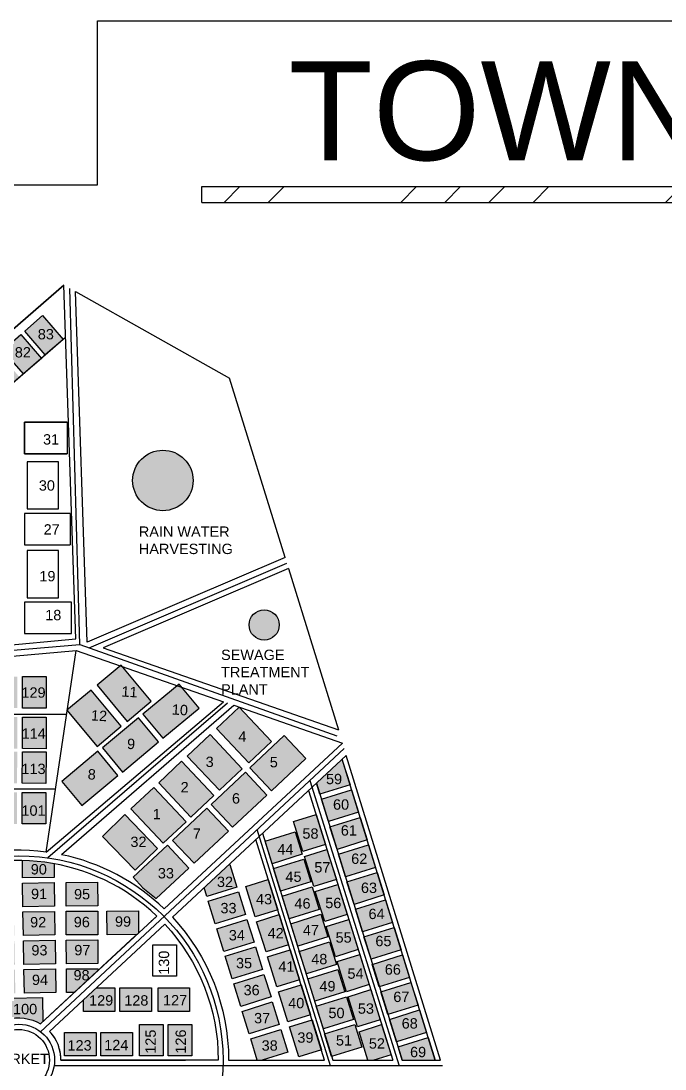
# Model space of a CAD drawing. Header units: metres. Extents: x 368 to 3789, y -155 to 1148.
# Drawn here: x 1341 to 1590, y 743.3 to 1148.4 of the extents above; entities that cross this region are included whole.
import ezdxf

# ---------------------------------------------------------------- set-up
doc = ezdxf.new("R2010")
doc.units = ezdxf.units.M
doc.styles.get("Standard").update_dxf_attribs({"font": 'arial.ttf'})

msp = doc.modelspace()

# ---------------------------------------------------------------- hatches: boundary and pattern name
h = msp.add_hatch()
h.set_pattern_fill('ANSI34', color=5, scale=3.8)
h.paths.add_polyline_path([(2193.69, 1084.43), (1410.91, 1084.43), (1410.91, 1078.32), (2193.69, 1078.32)])
h = msp.add_hatch(color=105)
h.dxf.hatch_style = 1
h.paths.add_polyline_path([(1332.08, 1003.48), (1324.13, 1012.65), (1317.23, 1006.66), (1325.17, 997.5)])
h.paths.add_polyline_path([(1340.51, 1010.76), (1332.55, 1019.95), (1325.64, 1013.96), (1333.6, 1004.79)])
h.paths.add_polyline_path([(1348.94, 1018.05), (1340.96, 1027.25), (1334.06, 1021.26), (1342.02, 1012.07)])
h.paths.add_polyline_path([(1350.45, 1019.36), (1357.37, 1025.33), (1349.38, 1034.54), (1342.48, 1028.56)])
h.paths.add_polyline_path([(1323.66, 996.19), (1315.71, 1005.35), (1308.81, 999.36), (1316.74, 990.21)])
h.paths.add_polyline_path([(1315.23, 988.91), (1307.3, 998.05), (1300.39, 992.07), (1308.32, 982.93)])
h.paths.add_polyline_path([(1299.31, 975.3), (1306.22, 981.28), (1298.23, 990.49), (1291.33, 984.51)])
h.paths.add_polyline_path([(1290.89, 968), (1297.8, 973.99), (1289.81, 983.2), (1282.91, 977.21)])
h.paths.add_polyline_path([(1289.38, 966.69), (1281.4, 975.9), (1274.49, 969.91), (1282.48, 960.7)])
h.paths.add_polyline_path([(1274.06, 953.4), (1280.97, 959.39), (1272.98, 968.6), (1266.08, 962.61)])
h.paths.add_polyline_path([(1320.73, 1002.09), (1328.98, 1002.09), (1328.98, 1008.22), (1320.73, 1008.22)], flags=25)
h.paths.add_polyline_path([(1329.42, 1009.19), (1337.68, 1009.19), (1337.68, 1015.32), (1329.42, 1015.32)], flags=25)
h.paths.add_polyline_path([(1337.65, 1017.28), (1345.9, 1017.28), (1345.9, 1023.4), (1337.65, 1023.4)], flags=24)
h.paths.add_polyline_path([(1346.53, 1024.28), (1354.79, 1024.28), (1354.79, 1030.41), (1346.53, 1030.41)], flags=24)
h.paths.add_polyline_path([(1312.83, 994.63), (1321.09, 994.63), (1321.09, 1000.75), (1312.83, 1000.75)], flags=25)
h.paths.add_polyline_path([(1303.4, 987.78), (1311.66, 987.78), (1311.66, 993.91), (1303.4, 993.91)], flags=25)
h.paths.add_polyline_path([(1294.98, 980.16), (1303.17, 980.16), (1303.17, 986.08), (1294.98, 986.08)], flags=25)
h.paths.add_polyline_path([(1286.26, 972.57), (1294.52, 972.57), (1294.52, 978.7), (1286.26, 978.7)], flags=25)
h.paths.add_polyline_path([(1278.39, 965.03), (1286.61, 965.03), (1286.61, 971.05), (1278.39, 971.05)], flags=25)
h.paths.add_polyline_path([(1269.07, 957.07), (1277.28, 957.07), (1277.28, 963.07), (1269.07, 963.07)], flags=25)
h = msp.add_hatch(color=140)
h.dxf.hatch_style = 1
h.paths.add_polyline_path([(1384.22, 970.85, 1), (1407.6, 970.85, 1)])
h = msp.add_hatch(color=153)
h.dxf.hatch_style = 1
h.paths.add_polyline_path([(1259.04, 923.77), (1243.79, 923.77), (1240.86, 921.24), (1240.86, 914.93), (1242.91, 911.65), (1259.04, 911.65)])
h.paths.add_polyline_path([(1247.99, 914.41), (1256.24, 914.41), (1256.24, 920.54), (1247.99, 920.54)], flags=24)
h.paths.add_polyline_path([(1366.96, 877.16), (1375.17, 876.67), (1375.52, 882.69), (1367.31, 883.17)], flags=9)
h.paths.add_polyline_path([(1378.72, 886.39), (1386.93, 885.91), (1387.29, 891.92), (1379.08, 892.41)], flags=9)
h.paths.add_polyline_path([(1398.18, 879.35), (1406.43, 878.86), (1406.79, 884.98), (1398.55, 885.47)], flags=9)
h.paths.add_polyline_path([(1365.67, 854.31), (1370.81, 854), (1371.17, 860.12), (1366.03, 860.42)], flags=9)
h.paths.add_polyline_path([(1380.85, 866.07), (1385.99, 865.77), (1386.35, 871.88), (1381.21, 872.19)], flags=9)
h = msp.add_hatch(color=3)
h.dxf.hatch_style = 1
h.paths.add_polyline_path([(1440.88, 914.99, 1), (1429.22, 914.99, 1)])
h = msp.add_hatch(color=153)
h.dxf.hatch_style = 1
h.paths.add_polyline_path([(1403.14, 862.28), (1394.3, 853.99), (1406.75, 840.73), (1415.58, 849.03)])
h.paths.add_polyline_path([(1392.39, 852.19), (1383.56, 843.9), (1396, 830.64), (1404.84, 838.94)])
h.paths.add_polyline_path([(1412.93, 844.13), (1399.68, 831.68), (1407.98, 822.85), (1421.23, 835.29)])
h.paths.add_polyline_path([(1436.1, 849.26), (1427.81, 858.1), (1414.55, 845.65), (1422.85, 836.82)])
h.paths.add_polyline_path([(1451.12, 863.36), (1442.82, 872.2), (1429.57, 859.75), (1437.87, 850.92)])
h.paths.add_polyline_path([(1437.9, 869.98), (1425.45, 883.24), (1416.62, 874.94), (1429.06, 861.69)])
h.paths.add_polyline_path([(1414.16, 872.63), (1405.32, 864.33), (1417.77, 851.08), (1426.6, 859.38)])
h.paths.add_polyline_path([(1409.9, 882.84), (1402.14, 892.15), (1388.18, 880.51), (1395.94, 871.2)])
h.paths.add_polyline_path([(1386.47, 879.09), (1372.51, 867.45), (1380.27, 858.14), (1394.23, 869.78)])
h.paths.add_polyline_path([(1370.74, 866.14), (1356.78, 854.5), (1364.54, 845.19), (1378.5, 856.83)])
h.paths.add_polyline_path([(1379.79, 875.81), (1368.15, 889.77), (1358.84, 882.01), (1370.48, 868.05)])
h.paths.add_polyline_path([(1391.4, 885.49), (1379.76, 899.45), (1370.45, 891.69), (1382.09, 877.73)])
h.paths.add_polyline_path([(1390.98, 838.87), (1396.09, 838.87), (1396.09, 844.9), (1390.98, 844.9)], flags=24)
h.paths.add_polyline_path([(1401.76, 849.28), (1406.88, 849.28), (1406.88, 855.31), (1401.76, 855.31)], flags=24)
h.paths.add_polyline_path([(1411.41, 858.99), (1416.57, 858.99), (1416.57, 865.12), (1411.41, 865.12)], flags=24)
h.paths.add_polyline_path([(1424.08, 868.87), (1429.19, 868.87), (1429.19, 874.87), (1424.08, 874.87)], flags=24)
h.paths.add_polyline_path([(1436.22, 858.88), (1441.34, 858.88), (1441.34, 864.9), (1436.22, 864.9)], flags=24)
h.paths.add_polyline_path([(1421.58, 844.86), (1426.73, 844.86), (1426.73, 850.99), (1421.58, 850.99)], flags=24)
h.paths.add_polyline_path([(1406.48, 831.33), (1411.57, 831.33), (1411.57, 837.26), (1406.48, 837.26)], flags=24)
h.paths.add_polyline_path([(1398.18, 879.35), (1406.43, 878.86), (1406.79, 884.98), (1398.55, 885.47)], flags=24)
h.paths.add_polyline_path([(1380.85, 866.07), (1385.99, 865.77), (1386.35, 871.88), (1381.21, 872.19)], flags=24)
h.paths.add_polyline_path([(1365.67, 854.31), (1370.81, 854), (1371.17, 860.12), (1366.03, 860.42)], flags=24)
h.paths.add_polyline_path([(1366.96, 877.16), (1375.17, 876.67), (1375.52, 882.69), (1367.31, 883.17)], flags=24)
h.paths.add_polyline_path([(1378.72, 886.39), (1386.93, 885.91), (1387.29, 891.92), (1379.08, 892.41)], flags=24)
h = msp.add_hatch(color=105)
h.dxf.hatch_style = 1
h.paths.add_polyline_path([(1272.77, 895.1), (1263.63, 895.1), (1263.62, 882.91), (1272.76, 882.91)])
h.paths.add_polyline_path([(1283.91, 895.09), (1274.77, 895.1), (1274.76, 882.91), (1283.9, 882.9)])
h.paths.add_polyline_path([(1295.05, 895.08), (1285.91, 895.09), (1285.9, 882.9), (1295.04, 882.89)])
h.paths.add_polyline_path([(1306.19, 895.07), (1297.05, 895.08), (1297.04, 882.89), (1306.18, 882.88)])
h.paths.add_polyline_path([(1317.33, 895.06), (1308.19, 895.07), (1308.18, 882.88), (1317.32, 882.87)])
h.paths.add_polyline_path([(1328.47, 895.05), (1319.33, 895.06), (1319.32, 882.87), (1328.46, 882.86)])
h.paths.add_polyline_path([(1339.61, 895.04), (1330.47, 895.05), (1330.46, 882.86), (1339.6, 882.85)])
h.paths.add_polyline_path([(1350.75, 895.03), (1341.61, 895.04), (1341.6, 882.85), (1350.74, 882.84)])
h.paths.add_polyline_path([(1350.74, 879.35), (1341.6, 879.36), (1341.59, 867.17), (1350.73, 867.16)])
h.paths.add_polyline_path([(1350.73, 865.96), (1341.59, 865.97), (1341.57, 853.78), (1350.71, 853.77)])
h.paths.add_polyline_path([(1350.71, 850.28), (1341.57, 850.29), (1341.56, 838.1), (1350.7, 838.09)])
h.paths.add_polyline_path([(1339.57, 850.29), (1330.43, 850.3), (1330.42, 838.11), (1339.56, 838.1)])
h.paths.add_polyline_path([(1327.89, 850.28), (1318.75, 850.29), (1318.74, 838.1), (1327.88, 838.09)])
h.paths.add_polyline_path([(1305.61, 850.3), (1296.47, 850.31), (1296.46, 838.12), (1305.6, 838.11)])
h.paths.add_polyline_path([(1316.75, 850.29), (1307.61, 850.3), (1307.6, 838.11), (1316.74, 838.1)])
h.paths.add_polyline_path([(1294.47, 850.31), (1285.33, 850.32), (1285.33, 843.01), (1288.38, 838.12), (1294.46, 838.12)])
h.paths.add_polyline_path([(1295.03, 866.01), (1285.89, 866.02), (1285.87, 853.83), (1295.01, 853.82)])
h.paths.add_polyline_path([(1306.17, 866), (1297.03, 866.01), (1297.01, 853.82), (1306.15, 853.81)])
h.paths.add_polyline_path([(1317.31, 865.99), (1308.17, 866), (1308.15, 853.81), (1317.29, 853.8)])
h.paths.add_polyline_path([(1328.45, 865.98), (1319.31, 865.99), (1319.29, 853.8), (1328.43, 853.79)])
h.paths.add_polyline_path([(1339.59, 865.97), (1330.45, 865.98), (1330.43, 853.79), (1339.57, 853.78)])
h.paths.add_polyline_path([(1339.6, 879.36), (1330.46, 879.37), (1330.45, 867.18), (1339.59, 867.17)])
h.paths.add_polyline_path([(1328.46, 879.35), (1319.32, 879.36), (1319.31, 867.17), (1328.45, 867.16)])
h.paths.add_polyline_path([(1317.32, 879.36), (1308.18, 879.37), (1308.17, 867.18), (1317.31, 867.17)])
h.paths.add_polyline_path([(1306.18, 879.37), (1297.04, 879.38), (1297.03, 867.19), (1306.17, 867.18)])
h.paths.add_polyline_path([(1295.04, 879.38), (1285.9, 879.39), (1285.89, 867.2), (1295.03, 867.19)])
h.paths.add_polyline_path([(1283.9, 879.39), (1274.76, 879.4), (1274.75, 867.21), (1283.89, 867.2)])
h.paths.add_polyline_path([(1283.89, 866.02), (1274.75, 866.03), (1274.74, 859.95), (1278.56, 853.83), (1283.87, 853.83)])
h.paths.add_polyline_path([(1262.19, 886.19), (1273.53, 886.19), (1273.53, 892.21), (1262.19, 892.21)], flags=9)
h.paths.add_polyline_path([(1273.32, 886.13), (1284.69, 886.13), (1284.69, 892.26), (1273.32, 892.26)], flags=9)
h.paths.add_polyline_path([(1284.52, 886.06), (1295.85, 886.06), (1295.85, 892.08), (1284.52, 892.08)], flags=9)
h.paths.add_polyline_path([(1295.73, 885.97), (1307.1, 885.97), (1307.1, 892.1), (1295.73, 892.1)], flags=9)
h.paths.add_polyline_path([(1306.81, 886.09), (1318.18, 886.09), (1318.18, 892.22), (1306.81, 892.22)], flags=9)
h.paths.add_polyline_path([(1317.96, 886.14), (1329.29, 886.14), (1329.29, 892.16), (1317.96, 892.16)], flags=9)
h.paths.add_polyline_path([(1329.05, 885.84), (1340.41, 885.84), (1340.41, 891.96), (1329.05, 891.96)], flags=9)
h.paths.add_polyline_path([(1340.22, 885.78), (1351.58, 885.78), (1351.58, 891.91), (1340.22, 891.91)], flags=9)
h.paths.add_polyline_path([(1340.29, 870), (1351.63, 870), (1351.63, 876.02), (1340.29, 876.02)], flags=9)
h.paths.add_polyline_path([(1340.22, 856.27), (1351.59, 856.27), (1351.59, 862.4), (1340.22, 862.4)], flags=9)
h.paths.add_polyline_path([(1340.22, 840.15), (1351.58, 840.15), (1351.58, 846.28), (1340.22, 846.28)], flags=9)
h.paths.add_polyline_path([(1329.21, 840.06), (1340.57, 840.06), (1340.57, 846.19), (1329.21, 846.19)], flags=9)
h.paths.add_polyline_path([(1317.4, 839.89), (1328.77, 839.89), (1328.77, 846.02), (1317.4, 846.02)], flags=9)
h.paths.add_polyline_path([(1273.32, 870.48), (1284.65, 870.48), (1284.65, 876.51), (1273.32, 876.51)], flags=9)
h.paths.add_polyline_path([(1329.2, 869.77), (1340.56, 869.77), (1340.56, 875.9), (1329.2, 875.9)], flags=9)
h.paths.add_polyline_path([(1318.01, 869.89), (1329.34, 869.89), (1329.34, 875.91), (1318.01, 875.91)], flags=9)
h.paths.add_polyline_path([(1306.83, 869.68), (1318.19, 869.68), (1318.19, 875.81), (1306.83, 875.81)], flags=9)
h.paths.add_polyline_path([(1295.68, 869.65), (1307.05, 869.65), (1307.05, 875.78), (1295.68, 875.78)], flags=9)
h.paths.add_polyline_path([(1284.52, 869.6), (1295.88, 869.6), (1295.88, 875.73), (1284.52, 875.73)], flags=9)
h.paths.add_polyline_path([(1329.11, 856.64), (1340.44, 856.64), (1340.44, 862.66), (1329.11, 862.66)], flags=9)
h.paths.add_polyline_path([(1317.94, 856.62), (1329.27, 856.62), (1329.27, 862.64), (1317.94, 862.64)], flags=9)
h.paths.add_polyline_path([(1306.82, 856.99), (1318.18, 856.99), (1318.18, 863.12), (1306.82, 863.12)], flags=9)
h.paths.add_polyline_path([(1295.71, 856.8), (1307.08, 856.8), (1307.08, 862.92), (1295.71, 862.92)], flags=9)
h.paths.add_polyline_path([(1284.64, 856.72), (1296.01, 856.72), (1296.01, 862.85), (1284.64, 862.85)], flags=9)
h.paths.add_polyline_path([(1295.12, 840.04), (1306.49, 840.04), (1306.49, 846.17), (1295.12, 846.17)], flags=9)
h.paths.add_polyline_path([(1306.32, 839.65), (1317.69, 839.65), (1317.69, 845.78), (1306.32, 845.78)], flags=9)
h.paths.add_polyline_path([(1284.16, 840.1), (1295.53, 840.1), (1295.53, 846.22), (1284.16, 846.22)], flags=9)
h.paths.add_polyline_path([(1273.54, 856.72), (1284.91, 856.72), (1284.91, 862.84), (1273.54, 862.84)], flags=9)
h = msp.add_hatch(color=105)
h.dxf.hatch_style = 1
h.paths.add_polyline_path([(1470.04, 760.56), (1458.43, 756.93), (1461.13, 748.2), (1472.77, 751.83)])
h.paths.add_polyline_path([(1480.45, 760.49), (1471.72, 757.77), (1475.14, 746.8), (1477.5, 746.8), (1484.08, 748.85)])
h.paths.add_polyline_path([(1466.84, 771.23), (1455.21, 767.6), (1457.93, 758.87), (1469.56, 762.5)])
h.paths.add_polyline_path([(1498.42, 755.53), (1486.8, 751.9), (1488.37, 746.8), (1501.14, 746.8)])
h.paths.add_polyline_path([(1495.11, 766.16), (1483.51, 762.54), (1486.21, 753.81), (1497.83, 757.44)])
h.paths.add_polyline_path([(1491.79, 776.8), (1480.22, 773.19), (1482.92, 764.45), (1494.51, 768.07)])
h.paths.add_polyline_path([(1488.47, 787.43), (1476.92, 783.83), (1479.62, 775.1), (1491.19, 778.7)])
h.paths.add_polyline_path([(1485.27, 798.1), (1473.63, 794.47), (1476.35, 785.75), (1487.97, 789.37)])
h.paths.add_polyline_path([(1481.96, 808.74), (1470.34, 805.11), (1473.04, 796.38), (1484.68, 800.01)])
h.paths.add_polyline_path([(1478.7, 819.33), (1467.07, 815.71), (1467.52, 814.23), (1469.78, 806.98), (1481.4, 810.6)])
h.paths.add_polyline_path([(1475.39, 830.03), (1463.76, 826.4), (1464.45, 824.17), (1466.48, 817.67), (1478.09, 821.3)])
h.paths.add_polyline_path([(1472.12, 840.6), (1460.49, 836.98), (1461.41, 834), (1463.2, 828.25), (1474.82, 831.87)])
h.paths.add_polyline_path([(1465.17, 863.06), (1455.27, 853.85), (1456.6, 849.6), (1468.21, 853.22)])
h.paths.add_polyline_path([(1461.76, 751.34), (1470.02, 751.34), (1470.02, 757.47), (1461.76, 757.47)], flags=24)
h.paths.add_polyline_path([(1474.5, 750.14), (1482.76, 750.14), (1482.76, 756.26), (1474.5, 756.26)], flags=24)
h.paths.add_polyline_path([(1458.87, 761.92), (1467.13, 761.92), (1467.13, 768.04), (1458.87, 768.04)], flags=24)
h.paths.add_polyline_path([(1490.42, 746.83), (1498.68, 746.83), (1498.68, 752.96), (1490.42, 752.96)], flags=24)
h.paths.add_polyline_path([(1487.18, 757.91), (1495.44, 757.91), (1495.44, 764.03), (1487.18, 764.03)], flags=24)
h.paths.add_polyline_path([(1483.95, 768.15), (1492.21, 768.15), (1492.21, 774.27), (1483.95, 774.27)], flags=24)
h.paths.add_polyline_path([(1480.65, 778.74), (1488.91, 778.74), (1488.91, 784.87), (1480.65, 784.87)], flags=24)
h.paths.add_polyline_path([(1477.02, 789.73), (1485.28, 789.73), (1485.28, 795.86), (1477.02, 795.86)], flags=24)
h.paths.add_polyline_path([(1474.36, 800.22), (1482.62, 800.22), (1482.62, 806.35), (1474.36, 806.35)], flags=24)
h.paths.add_polyline_path([(1471.43, 810.31), (1479.68, 810.31), (1479.68, 816.44), (1471.43, 816.44)], flags=24)
h.paths.add_polyline_path([(1467.66, 821.55), (1475.91, 821.55), (1475.91, 827.67), (1467.66, 827.67)], flags=24)
h.paths.add_polyline_path([(1463.65, 832.48), (1471.91, 832.48), (1471.91, 838.6), (1463.65, 838.6)], flags=24)
h.paths.add_polyline_path([(1457.93, 852.35), (1466.19, 852.35), (1466.19, 858.48), (1457.93, 858.48)], flags=24)
h = msp.add_hatch(color=105)
h.dxf.hatch_style = 1
h.paths.add_polyline_path([(1471.51, 842.58), (1468.8, 851.31), (1457.18, 847.69), (1458.33, 843.96), (1459.89, 838.96)])
h.paths.add_polyline_path([(1460.64, 842.49), (1468.9, 842.49), (1468.9, 848.62), (1460.64, 848.62)], flags=24)
h = msp.add_hatch(color=153)
h.dxf.hatch_style = 1
h.paths.add_polyline_path([(1381.22, 841.7), (1372.5, 833.28), (1385.13, 820.2), (1393.85, 828.62)])
h.paths.add_polyline_path([(1405.96, 820.96), (1397.75, 829.87), (1384.38, 817.56), (1388.17, 813.44, -0.020312), (1393.28, 809.28)])
h.paths.add_polyline_path([(1382.34, 828.07), (1390.6, 828.07), (1390.6, 834.2), (1382.34, 834.2)], flags=24)
h.paths.add_polyline_path([(1392.93, 815.93), (1401.19, 815.93), (1401.19, 822.06), (1392.93, 822.06)], flags=24)
h = msp.add_hatch(color=105)
h.dxf.hatch_style = 1
h.paths.add_polyline_path([(1476.22, 774.04), (1467.5, 771.31), (1471.13, 759.68), (1479.85, 762.4)])
h.paths.add_polyline_path([(1475.63, 775.95), (1472, 787.58), (1463.27, 784.86), (1466.9, 773.22)])
h.paths.add_polyline_path([(1463.53, 781.86), (1451.89, 778.23), (1454.61, 769.51), (1466.25, 773.14)])
h.paths.add_polyline_path([(1460.27, 792.46), (1448.64, 788.83), (1451.36, 780.11), (1462.99, 783.74)])
h.paths.add_polyline_path([(1467.77, 801.13), (1459.05, 798.41), (1462.68, 786.77), (1471.4, 789.49)])
h.paths.add_polyline_path([(1456.96, 803.15), (1445.33, 799.52), (1448.05, 790.8), (1459.69, 794.43)])
h.paths.add_polyline_path([(1463.55, 814.68), (1454.82, 811.95), (1458.45, 800.32), (1467.18, 803.04)])
h.paths.add_polyline_path([(1453.65, 813.79), (1442.01, 810.16), (1444.73, 801.43), (1456.37, 805.06)])
h.paths.add_polyline_path([(1450.33, 824.42), (1438.69, 820.79), (1441.41, 812.07), (1453.05, 815.7)])
h.paths.add_polyline_path([(1459.32, 828.22), (1450.6, 825.5), (1454.23, 813.86), (1462.95, 816.58)])
h.paths.add_polyline_path([(1447.01, 835.06), (1435.38, 831.43), (1438.1, 822.7), (1449.73, 826.33)])
h.paths.add_polyline_path([(1455.1, 841.77), (1446.37, 839.05), (1450, 827.41), (1458.73, 830.13)])
h.paths.add_polyline_path([(1424.53, 813.7), (1421.81, 822.43), (1421.33, 822.28), (1411.84, 813.46), (1412.9, 810.07)])
h.paths.add_polyline_path([(1427.81, 803.13), (1425.08, 811.85), (1413.45, 808.22), (1416.17, 799.5)])
h.paths.add_polyline_path([(1428.39, 801.16), (1416.76, 797.53), (1419.48, 788.8), (1431.12, 792.43)])
h.paths.add_polyline_path([(1440.27, 804.93), (1436.64, 816.57), (1427.91, 813.85), (1431.54, 802.21)])
h.paths.add_polyline_path([(1440.86, 803.02), (1432.14, 800.3), (1435.77, 788.66), (1444.49, 791.38)])
h.paths.add_polyline_path([(1431.65, 790.56), (1420.01, 786.93), (1422.74, 778.21), (1434.37, 781.84)])
h.paths.add_polyline_path([(1445.09, 789.47), (1436.36, 786.75), (1439.99, 775.12), (1448.72, 777.84)])
h.paths.add_polyline_path([(1453.54, 762.38), (1444.81, 759.66), (1448.44, 748.02), (1457.17, 750.74)])
h.paths.add_polyline_path([(1441.48, 758.62), (1429.84, 754.99), (1432.4, 746.8), (1434.28, 746.8), (1444.2, 749.9)])
h.paths.add_polyline_path([(1438.17, 769.26), (1426.53, 765.63), (1429.25, 756.9), (1440.89, 760.53)])
h.paths.add_polyline_path([(1452.94, 764.29), (1449.31, 775.93), (1440.59, 773.21), (1444.22, 761.57)])
h.paths.add_polyline_path([(1437.69, 771.2), (1434.96, 779.93), (1423.33, 776.3), (1426.05, 767.57)])
h.paths.add_polyline_path([(1470.24, 763.61), (1478.5, 763.61), (1478.5, 769.74), (1470.24, 769.74)], flags=24)
h.paths.add_polyline_path([(1466.23, 777.14), (1474.48, 777.14), (1474.48, 783.25), (1466.23, 783.25)], flags=24)
h.paths.add_polyline_path([(1455.39, 772.25), (1463.65, 772.25), (1463.65, 778.38), (1455.39, 778.38)], flags=24)
h.paths.add_polyline_path([(1452.23, 782.75), (1460.49, 782.75), (1460.49, 788.88), (1452.23, 788.88)], flags=24)
h.paths.add_polyline_path([(1461.64, 791.12), (1469.87, 791.12), (1469.87, 797.14), (1461.64, 797.14)], flags=24)
h.paths.add_polyline_path([(1449.01, 794.02), (1457.22, 794.02), (1457.22, 800.02), (1449.01, 800.02)], flags=24)
h.paths.add_polyline_path([(1457.63, 804.43), (1465.89, 804.43), (1465.89, 810.56), (1457.63, 810.56)], flags=24)
h.paths.add_polyline_path([(1445.74, 804.26), (1454, 804.26), (1454, 810.39), (1445.74, 810.39)], flags=24)
h.paths.add_polyline_path([(1442.26, 814.6), (1450.51, 814.6), (1450.51, 820.71), (1442.26, 820.71)], flags=24)
h.paths.add_polyline_path([(1453.43, 818.22), (1461.66, 818.22), (1461.66, 824.25), (1453.43, 824.25)], flags=24)
h.paths.add_polyline_path([(1439.15, 825.26), (1447.37, 825.26), (1447.37, 831.26), (1439.15, 831.26)], flags=24)
h.paths.add_polyline_path([(1448.82, 831.27), (1457.08, 831.27), (1457.08, 837.4), (1448.82, 837.4)], flags=24)
h.paths.add_polyline_path([(1415.78, 812.59), (1424.04, 812.59), (1424.04, 818.73), (1415.78, 818.73)], flags=24)
h.paths.add_polyline_path([(1417.13, 802.46), (1425.39, 802.46), (1425.39, 808.59), (1417.13, 808.59)], flags=24)
h.paths.add_polyline_path([(1420.36, 791.95), (1428.62, 791.95), (1428.62, 798.09), (1420.36, 798.09)], flags=24)
h.paths.add_polyline_path([(1430.87, 805.91), (1439.13, 805.91), (1439.13, 812.04), (1430.87, 812.04)], flags=24)
h.paths.add_polyline_path([(1435.4, 792.86), (1443.62, 792.86), (1443.62, 798.88), (1435.4, 798.88)], flags=24)
h.paths.add_polyline_path([(1423.14, 781.2), (1431.4, 781.2), (1431.4, 787.33), (1423.14, 787.33)], flags=24)
h.paths.add_polyline_path([(1439.53, 779.93), (1447.76, 779.93), (1447.76, 785.95), (1439.53, 785.95)], flags=24)
h.paths.add_polyline_path([(1446.87, 752.42), (1455.13, 752.42), (1455.13, 758.55), (1446.87, 758.55)], flags=25)
h.paths.add_polyline_path([(1433.06, 749.34), (1441.32, 749.34), (1441.32, 755.47), (1433.06, 755.47)], flags=24)
h.paths.add_polyline_path([(1430.13, 759.93), (1438.39, 759.93), (1438.39, 766.06), (1430.13, 766.06)], flags=24)
h.paths.add_polyline_path([(1443.32, 765.74), (1451.58, 765.74), (1451.58, 771.86), (1443.32, 771.86)], flags=24)
h.paths.add_polyline_path([(1426.07, 770.76), (1434.33, 770.76), (1434.33, 776.9), (1426.07, 776.9)], flags=24)
h = msp.add_hatch(color=105)
h.dxf.hatch_style = 1
h.paths.add_polyline_path([(1349.32, 770.93), (1337.13, 770.72), (1337.27, 762.85, -0.183279), (1348.64, 760.75), (1349.48, 761.53)])
h.paths.add_polyline_path([(1354.4, 782.01), (1342.21, 781.8), (1342.37, 772.66), (1354.56, 772.88)])
h.paths.add_polyline_path([(1370.83, 781.38), (1370.82, 782.11), (1358.63, 782.05), (1358.68, 772.91), (1361.74, 772.93)])
h.paths.add_polyline_path([(1338.72, 781.74), (1326.53, 781.53), (1326.61, 776.92), (1329.41, 772.44), (1338.88, 772.6)])
h.paths.add_polyline_path([(1338.53, 792.88), (1326.34, 792.67), (1326.5, 783.53), (1338.69, 783.74)])
h.paths.add_polyline_path([(1354.21, 793.15), (1342.02, 792.94), (1342.18, 783.8), (1354.36, 784.01)])
h.paths.add_polyline_path([(1370.77, 793.25), (1358.58, 793.19), (1358.63, 784.05), (1370.82, 784.11)])
h.paths.add_polyline_path([(1370.73, 804.39), (1358.54, 804.33), (1358.58, 795.19), (1370.77, 795.25)])
h.paths.add_polyline_path([(1386.45, 804.46), (1374.26, 804.39), (1374.31, 795.25), (1385.8, 795.31), (1386.5, 795.96)])
h.paths.add_polyline_path([(1354.01, 804.29), (1341.82, 804.08), (1341.98, 794.94), (1354.17, 795.15)])
h.paths.add_polyline_path([(1338.33, 804.02), (1326.15, 803.81), (1326.31, 794.67), (1338.49, 794.88)])
h.paths.add_polyline_path([(1323.19, 804.14), (1311.01, 803.93), (1311.04, 801.84), (1315.32, 795), (1323.35, 795)])
h.paths.add_polyline_path([(1323.04, 814.91), (1310.85, 814.69), (1311.01, 805.56), (1323.19, 805.77)])
h.paths.add_polyline_path([(1338.18, 815.16), (1325.99, 814.94), (1326.15, 805.81), (1338.33, 806.02)])
h.paths.add_polyline_path([(1353.85, 815.43), (1341.66, 815.22), (1341.82, 806.08), (1354.01, 806.29)])
h.paths.add_polyline_path([(1370.68, 815.53), (1358.49, 815.47), (1358.54, 806.33), (1370.73, 806.39)])
h.paths.add_polyline_path([(1353.82, 822.7, 0.03977), (1341.63, 823.9), (1341.63, 817.22), (1353.82, 817.43)])
h.paths.add_polyline_path([(1343.57, 797.01), (1351.82, 797.01), (1351.82, 803.13), (1343.57, 803.13)], flags=24)
h.paths.add_polyline_path([(1344.07, 786.15), (1352.32, 786.15), (1352.32, 792.29), (1344.07, 792.29)], flags=24)
h.paths.add_polyline_path([(1344.27, 774.73), (1352.52, 774.73), (1352.52, 780.85), (1344.27, 780.85)], flags=24)
h.paths.add_polyline_path([(1360.34, 776.52), (1368.6, 776.52), (1368.6, 782.65), (1360.34, 782.65)], flags=9)
h.paths.add_polyline_path([(1336.96, 763.44), (1348.33, 763.44), (1348.33, 769.56), (1336.96, 769.56)], flags=9)
h.paths.add_polyline_path([(1328.59, 774.45), (1336.85, 774.45), (1336.85, 780.58), (1328.59, 780.58)], flags=24)
h.paths.add_polyline_path([(1328.39, 785.89), (1336.65, 785.89), (1336.65, 792.01), (1328.39, 792.01)], flags=24)
h.paths.add_polyline_path([(1313.1, 807.42), (1321.36, 807.42), (1321.36, 813.54), (1313.1, 813.54)], flags=24)
h.paths.add_polyline_path([(1327.89, 796.73), (1336.15, 796.73), (1336.15, 802.86), (1327.89, 802.86)], flags=24)
h.paths.add_polyline_path([(1328.24, 807.67), (1336.5, 807.67), (1336.5, 813.79), (1328.24, 813.79)], flags=24)
h.paths.add_polyline_path([(1360.64, 786.21), (1368.9, 786.21), (1368.9, 792.33), (1360.64, 792.33)], flags=24)
h.paths.add_polyline_path([(1360.44, 797.06), (1368.7, 797.06), (1368.7, 803.18), (1360.44, 803.18)], flags=24)
h.paths.add_polyline_path([(1360.54, 807.84), (1368.8, 807.84), (1368.8, 813.97), (1360.54, 813.97)], flags=24)
h.paths.add_polyline_path([(1343.92, 807.94), (1352.17, 807.94), (1352.17, 814.07), (1343.92, 814.07)], flags=24)
h.paths.add_polyline_path([(1376.37, 797.26), (1384.63, 797.26), (1384.63, 803.38), (1376.37, 803.38)], flags=24)
h.paths.add_polyline_path([(1313.26, 796.65), (1321.52, 796.65), (1321.52, 802.78), (1313.26, 802.78)], flags=25)
h.paths.add_polyline_path([(1343.82, 817.47), (1352.07, 817.47), (1352.07, 823.6), (1343.82, 823.6)], flags=24)
h = msp.add_hatch(color=105)
h.dxf.hatch_style = 1
h.paths.add_polyline_path([(1370.05, 748.38), (1370.05, 757.52), (1357.86, 757.52), (1357.86, 748.38)])
h.paths.add_polyline_path([(1370.16, 774.68), (1365.19, 770.06), (1365.19, 765.54), (1377.38, 765.54), (1377.38, 774.68)])
h.paths.add_polyline_path([(1391.49, 765.54), (1391.49, 774.68), (1379.3, 774.68), (1379.3, 765.54)])
h.paths.add_polyline_path([(1384.16, 757.52), (1371.97, 757.52), (1371.97, 748.38), (1384.16, 748.38)])
h.paths.add_polyline_path([(1406.21, 765.54), (1406.21, 774.68), (1394.02, 774.68), (1394.02, 765.54)])
h.paths.add_polyline_path([(1372.22, 749.62), (1383.55, 749.62), (1383.55, 755.64), (1372.22, 755.64)], flags=24)
h.paths.add_polyline_path([(1394.26, 748.24), (1394.26, 759.6), (1388.13, 759.6), (1388.13, 748.24)], flags=9)
h.paths.add_polyline_path([(1405.9, 748.28), (1405.9, 759.65), (1399.78, 759.65), (1399.78, 748.28)], flags=9)
h.paths.add_polyline_path([(1394.96, 766.94), (1406.29, 766.94), (1406.29, 772.96), (1394.96, 772.96)], flags=9)
h.paths.add_polyline_path([(1379.96, 766.78), (1391.33, 766.78), (1391.33, 772.91), (1379.96, 772.91)], flags=24)
h.paths.add_polyline_path([(1366.36, 766.79), (1377.72, 766.79), (1377.72, 772.92), (1366.36, 772.92)], flags=9)
h.paths.add_polyline_path([(1358.01, 749.4), (1369.38, 749.4), (1369.38, 755.53), (1358.01, 755.53)], flags=24)
h = msp.add_hatch(color=105)
h.dxf.hatch_style = 1
h.paths.add_polyline_path([(1397.96, 748.38), (1407.1, 748.38), (1407.1, 760.57), (1397.96, 760.57)])
h.paths.add_polyline_path([(1395.97, 760.57), (1386.83, 760.57), (1386.83, 748.38), (1395.97, 748.38)])
h.paths.add_polyline_path([(1405.9, 748.28), (1405.9, 759.65), (1399.78, 759.65), (1399.78, 748.28)], flags=9)
h.paths.add_polyline_path([(1394.26, 748.24), (1394.26, 759.6), (1388.13, 759.6), (1388.13, 748.24)], flags=9)

# ---------------------------------------------------------------- linework, layer by layer
at = {"color": 10}
for p, q in [((1410.91, 1084.43), (2193.69, 1084.43)), ((1410.91, 1078.32), (1410.91, 1084.43)), ((1410.91, 1078.32), (2193.69, 1078.32))]:
    msp.add_line(p, q, dxfattribs=at)
for p, q in [((1357.58, 1046.38, 845.66), (1228.39, 934.16, 845.66)), ((1362.22, 909.56, 26.37), (1357.58, 1046.38, 845.66)), ((1362.07, 1043.86, 845.66), (1421.67, 1010.4, 845.66)), ((1366.66, 908.32, 18.05), (1362.07, 1043.86, 829.68)), ((1358.27, 1026.11), (1236.63, 920.96)), ((1443.14, 941.02, 845.66), (1421.67, 1010.4, 845.66)), ((1358.85, 993.31), (1342.46, 993.31)), ((1342.46, 993.31), (1342.46, 981.19)), ((1342.46, 981.19), (1342.46, 993.31)), ((1342.46, 993.31), (1358.85, 993.31)), ((1358.85, 993.31), (1358.85, 981.19)), ((1358.85, 993.31), (1358.85, 981.19)), ((1342.46, 981.19), (1358.85, 981.19)), ((1358.85, 981.19), (1342.46, 981.19)), ((1355.54, 978.01), (1343.42, 978.01)), ((1343.42, 978.01), (1343.42, 959.83)), ((1355.54, 959.83), (1355.54, 978.01)), ((1360.04, 958.07), (1342.46, 958.07)), ((1342.46, 958.07), (1342.46, 945.95)), ((1343.42, 959.83), (1355.54, 959.83)), ((1360.04, 958.07), (1360.04, 945.95)), ((1342.46, 945.95), (1360.04, 945.95)), ((1355.54, 943.71), (1343.42, 943.71)), ((1343.42, 943.71), (1343.42, 925.53)), ((1355.54, 925.53), (1355.54, 943.71)), ((1443.14, 941.02, 859.7), (1366.66, 908.32, 62.59)), ((1444.45, 936.79, 855.31), (1372.83, 906.17, 108.85)), ((1444.45, 936.79, 809.05), (1463.72, 874.51, 62.59)), ((1360.64, 923.77), (1342.46, 923.77)), ((1342.46, 923.77), (1342.46, 911.65)), ((1343.42, 925.53), (1355.54, 925.53)), ((1360.64, 911.65), (1360.64, 923.77)), ((1342.46, 911.65), (1360.64, 911.65)), ((1250.05, 899.48), (1362.22, 909.56)), ((1252.66, 895.3), (1362.37, 905.16)), ((1350.82, 827.21), (1362.37, 905.16)), ((1362.37, 905.16), (1419.35, 885.31)), ((1372.83, 906.17), (1463.72, 874.51)), ((1379.76, 899.45), (1370.45, 891.69)), ((1391.4, 885.49), (1379.76, 899.45)), ((1370.45, 891.69), (1382.09, 877.73)), ((1402.14, 892.15), (1388.18, 880.51)), ((1409.9, 882.84), (1402.14, 892.15)), ((1368.15, 889.77), (1358.84, 882.01)), ((1379.79, 875.81), (1368.15, 889.77)), ((1350.82, 827.21), (1419.35, 885.31)), ((1356.76, 826.2), (1423.27, 883.94)), ((1382.09, 877.73), (1391.4, 885.49)), ((1425.45, 883.24), (1416.62, 874.94)), ((1423.27, 883.94), (1465.34, 869.29)), ((1437.9, 869.98), (1425.45, 883.24)), ((1358.84, 882.01), (1370.48, 868.05)), ((1386.47, 879.09), (1372.51, 867.45)), ((1394.23, 869.78), (1386.47, 879.09)), ((1388.18, 880.51), (1395.94, 871.2)), ((1395.94, 871.2), (1409.9, 882.84)), ((1370.48, 868.05), (1379.79, 875.81)), ((1414.16, 872.63), (1405.32, 864.33)), ((1426.6, 859.38), (1414.16, 872.63)), ((1416.62, 874.94), (1429.06, 861.69)), ((1442.82, 872.2), (1429.57, 859.75)), ((1451.12, 863.36), (1442.82, 872.2)), ((1372.51, 867.45), (1380.27, 858.14)), ((1380.27, 858.14), (1394.23, 869.78)), ((1429.06, 861.69), (1437.9, 869.98)), ((1370.74, 866.14), (1356.78, 854.5)), ((1378.5, 856.83), (1370.74, 866.14)), ((1405.32, 864.33), (1417.77, 851.08)), ((1437.87, 850.92), (1451.12, 863.36)), ((1503.24, 746.8, 845.66), (1466.8, 864.57, 845.66)), ((1403.14, 862.28), (1394.3, 853.99)), ((1415.58, 849.03), (1403.14, 862.28)), ((1417.77, 851.08), (1426.6, 859.38)), ((1429.57, 859.75), (1437.87, 850.92)), ((1364.54, 845.19), (1378.5, 856.83)), ((1427.81, 858.1), (1414.55, 845.65)), ((1436.1, 849.26), (1427.81, 858.1)), ((1356.78, 854.5), (1364.54, 845.19)), ((1392.39, 852.19), (1383.56, 843.9)), ((1404.84, 838.94), (1392.39, 852.19)), ((1394.3, 853.99), (1406.75, 840.73)), ((1452.24, 850.94, 845.66), (1484.72, 746.8, 845.66)), ((1406.75, 840.73), (1415.58, 849.03)), ((1422.85, 836.82), (1436.1, 849.26)), ((1383.56, 843.9), (1396, 830.64)), ((1412.93, 844.13), (1399.68, 831.68)), ((1421.23, 835.29), (1412.93, 844.13)), ((1414.55, 845.65), (1422.85, 836.82)), ((1381.22, 841.7), (1372.5, 833.28)), ((1393.85, 828.62), (1381.22, 841.7)), ((1396, 830.64), (1404.84, 838.94)), ((1407.98, 822.85), (1421.23, 835.29)), ((1372.5, 833.28), (1385.13, 820.2)), ((1399.68, 831.68), (1407.98, 822.85)), ((1458.4, 746.8), (1431.85, 832.06)), ((1434.43, 834.47, 1713.93), (1461.56, 746.8, 1713.93)), ((1397.75, 829.87), (1384.38, 817.56)), ((1397.75, 829.87), (1384.38, 817.56)), ((1385.13, 820.2), (1393.85, 828.62)), ((1405.96, 820.96), (1397.75, 829.87)), ((1405.96, 820.96), (1397.75, 829.87)), ((1393.28, 809.28), (1405.96, 820.96)), ((1393.28, 809.28), (1405.96, 820.96)), ((1384.38, 817.56), (1388.17, 813.44)), ((1384.38, 817.56), (1388.17, 813.44)), ((1388.17, 813.44), (1393.28, 809.28))]:
    msp.add_line(p, q)
at = {"color": 5}
for p, q in [((1363.78, 907.47), (1359.91, 1045.07)), ((1367.35, 906.2), (1443.81, 938.85)), ((1248.44, 897.61), (1363.78, 907.47)), ((1363.78, 907.47), (1463.17, 872.16)), ((1420.91, 884.76), (1351.38, 824.97)), ((1259.13, 880.52), (1358.72, 880.52)), ((1465.98, 867.22), (1348.64, 757.78)), ((1452.7, 854.84), (1487.22, 744.58)), ((1277.22, 851.6), (1354.44, 851.6)), ((1460.63, 744.58), (1432.36, 835.87)), ((1503.93, 744.58), (1353.87, 744.58))]:
    msp.add_line(p, q, dxfattribs=at)
for points in [[(1370.61, 1085.16), (1370.61, 1148.45), (2219.89, 1148.45), (2219.89, 1085.16)], [(2219.89, 1085.16), (2803.98, 1085.16), (2803.98, 398.67), (639.14, 398.67), (639.14, 1085.16), (1370.61, 1085.16)], [(1236.63, 920.96), (1228.39, 934.16), (1357.58, 1046.38)], [(1357.37, 1025.33), (1236.63, 920.96)], [(1396.46, 805.22), (1465.34, 869.29)], [(1353.82, 822.7), (1353.82, 817.43), (1341.63, 817.22), (1341.63, 823.9)], [(1421.33, 822.28), (1421.81, 822.43), (1424.53, 813.7), (1412.9, 810.07), (1411.84, 813.46)], [(1385.8, 795.31), (1374.31, 795.25), (1374.26, 804.39), (1386.45, 804.46), (1386.5, 795.96)], [(1361.74, 772.93), (1358.68, 772.91), (1358.63, 782.05), (1370.82, 782.11), (1370.83, 781.38)], [(1370.16, 774.68), (1377.38, 774.68), (1377.38, 765.54), (1365.19, 765.54), (1365.19, 770.06)], [(1337.27, 762.85), (1337.13, 770.72), (1349.32, 770.93), (1349.48, 761.53)], [(1432.4, 746.8), (1429.84, 754.99), (1441.48, 758.62), (1444.2, 749.9), (1434.28, 746.8)], [(1461.56, 746.8), (1484.72, 746.8)], [(1488.37, 746.8), (1503.24, 746.8)]]:
    msp.add_lwpolyline(points)
for points in [[(1342.48, 1028.56), (1349.38, 1034.54), (1357.37, 1025.33), (1350.46, 1019.35)], [(1334.06, 1021.26), (1340.96, 1027.25), (1348.95, 1018.04), (1342.04, 1012.05)], [(1341.61, 895.04), (1350.75, 895.03), (1350.74, 882.84), (1341.6, 882.85)], [(1341.6, 879.36), (1350.74, 879.35), (1350.73, 867.16), (1341.59, 867.17)], [(1341.59, 865.97), (1350.73, 865.96), (1350.71, 853.77), (1341.57, 853.78)], [(1341.57, 850.29), (1350.71, 850.28), (1350.7, 838.09), (1341.56, 838.1)], [(1341.82, 806.08), (1341.66, 815.22), (1353.85, 815.43), (1354.01, 806.29)], [(1358.54, 806.33), (1358.49, 815.47), (1370.68, 815.53), (1370.73, 806.39)], [(1427.91, 813.85), (1436.64, 816.57), (1440.27, 804.93), (1431.54, 802.21)], [(1416.17, 799.5), (1413.45, 808.22), (1425.08, 811.85), (1427.81, 803.13)], [(1341.98, 794.94), (1341.82, 804.08), (1354.01, 804.29), (1354.17, 795.15)], [(1358.58, 795.19), (1358.54, 804.33), (1370.73, 804.39), (1370.77, 795.25)], [(1432.14, 800.3), (1440.86, 803.02), (1444.49, 791.38), (1435.77, 788.66)], [(1419.48, 788.8), (1416.76, 797.53), (1428.39, 801.16), (1431.12, 792.43)], [(1342.18, 783.8), (1342.02, 792.94), (1354.21, 793.15), (1354.36, 784.01)], [(1358.63, 784.05), (1358.58, 793.19), (1370.77, 793.25), (1370.82, 784.11)], [(1392.07, 791.37), (1401.21, 791.37), (1401.21, 779.18), (1392.07, 779.18)], [(1422.74, 778.21), (1420.01, 786.93), (1431.65, 790.56), (1434.37, 781.84)], [(1448.72, 777.84), (1439.99, 775.12), (1436.36, 786.75), (1445.09, 789.47)], [(1342.37, 772.66), (1342.21, 781.8), (1354.4, 782.01), (1354.56, 772.88)], [(1426.05, 767.57), (1423.33, 776.3), (1434.96, 779.93), (1437.69, 771.2)], [(1379.3, 765.54), (1379.3, 774.68), (1391.49, 774.68), (1391.49, 765.54)], [(1394.02, 765.54), (1394.02, 774.68), (1406.21, 774.68), (1406.21, 765.54)], [(1440.59, 773.21), (1449.31, 775.93), (1452.94, 764.29), (1444.22, 761.57)], [(1429.25, 756.9), (1426.53, 765.63), (1438.17, 769.26), (1440.89, 760.53)], [(1457.17, 750.74), (1448.44, 748.02), (1444.81, 759.66), (1453.54, 762.38)], [(1386.83, 760.57), (1395.97, 760.57), (1395.97, 748.38), (1386.83, 748.38)], [(1397.96, 760.57), (1407.1, 760.57), (1407.1, 748.38), (1397.96, 748.38)], [(1357.86, 748.38), (1357.86, 757.52), (1370.05, 757.52), (1370.05, 748.38)], [(1371.97, 748.38), (1371.97, 757.52), (1384.16, 757.52), (1384.16, 748.38)]]:
    msp.add_lwpolyline(points, close=True)
for points in [[(1466.8, 864.57), (1399.57, 802.04, -0.189529), (1421.3, 746.8), (1458.4, 746.8)], [(1393.52, 802.49, 0.327096), (1303.17, 814.45), (1311.99, 800.32), (1303.17, 814.45)], [(1315.45, 794.78), (1335.64, 762.47, -0.209878), (1348.64, 760.75), (1393.52, 802.49), (1391.19, 800.32), (1393.52, 802.49)], [(1356.49, 746.8, 0.189529), (1352.13, 757.91), (1396.64, 799.32, -0.189529), (1417.29, 746.8), (1356.49, 746.8), (1366.13, 746.8), (1375.77, 746.8), (1385.42, 746.8), (1395.06, 746.8), (1404.7, 746.8)], [(1417.29, 746.8), (1356.49, 746.8, 0.080318), (1355.66, 751.94, 0.107573), (1352.13, 757.91), (1396.64, 799.32)], [(1335.64, 762.47, -0.209878), (1348.64, 760.75), (1385.24, 794.78)]]:
    msp.add_lwpolyline(points, format="xyb")
at = {"elevation": 845.66}
for points in [[(1465.51, 861.95), (1468.23, 853.23), (1456.6, 849.6), (1455.27, 853.85), (1488.37, 746.8), (1486.79, 751.9), (1498.42, 755.53), (1501.14, 746.8), (1465.17, 863.06)], [(1475.14, 746.8), (1471.72, 757.77), (1480.45, 760.49), (1484.08, 748.85), (1477.5, 746.8)]]:
    msp.add_lwpolyline(points, dxfattribs=at)
for points, elevation in [([(1459.89, 838.96), (1457.17, 847.68), (1468.8, 851.31), (1471.53, 842.59)], 845.66), ([(1458.73, 830.13), (1450, 827.41), (1446.37, 839.05), (1455.1, 841.77)], 845.66), ([(1463.2, 828.25), (1460.48, 836.97), (1472.12, 840.6), (1474.84, 831.88)], 845.66), ([(1438.1, 822.7), (1435.38, 831.43), (1447.01, 835.06), (1449.73, 826.33)], 1713.93), ([(1450.6, 825.5), (1459.32, 828.22), (1462.95, 816.58), (1454.23, 813.86)], 845.66), ([(1466.48, 817.67), (1463.75, 826.4), (1475.39, 830.03), (1478.11, 821.3)], 845.66), ([(1441.41, 812.07), (1438.69, 820.79), (1450.33, 824.42), (1453.05, 815.7)], 1713.93), ([(1469.78, 806.98), (1467.06, 815.7), (1478.7, 819.33), (1481.42, 810.61)], 845.66), ([(1467.18, 803.04), (1458.45, 800.32), (1454.82, 811.95), (1463.55, 814.68)], 845.66), ([(1444.73, 801.43), (1442.01, 810.16), (1453.65, 813.79), (1456.37, 805.06)], 1713.93), ([(1473.04, 796.38), (1470.32, 805.11), (1481.96, 808.74), (1484.68, 800.01)], 845.66), ([(1448.05, 790.8), (1445.33, 799.52), (1456.96, 803.15), (1459.69, 794.43)], 1713.93), ([(1459.05, 798.41), (1467.77, 801.13), (1471.4, 789.49), (1462.68, 786.77)], 845.66), ([(1476.35, 785.75), (1473.63, 794.47), (1485.27, 798.1), (1487.99, 789.38)], 845.66), ([(1451.36, 780.11), (1448.64, 788.83), (1460.27, 792.46), (1462.99, 783.74)], 1713.93), ([(1475.63, 775.95), (1466.9, 773.22), (1463.27, 784.86), (1472, 787.58)], 845.66), ([(1479.56, 775.08), (1476.83, 783.8), (1488.47, 787.43), (1491.19, 778.7)], 845.66), ([(1454.61, 769.51), (1451.89, 778.23), (1463.53, 781.86), (1466.25, 773.14)], 1713.93), ([(1467.5, 771.31), (1476.22, 774.04), (1479.85, 762.4), (1471.13, 759.68)], 845.66), ([(1482.87, 764.44), (1480.15, 773.17), (1491.79, 776.8), (1494.51, 768.07)], 845.66), ([(1457.93, 758.87), (1455.21, 767.6), (1466.84, 771.23), (1469.56, 762.5)], 1713.93), ([(1486.19, 753.81), (1483.47, 762.53), (1495.11, 766.16), (1497.83, 757.44)], 845.66), ([(1461.13, 748.2), (1458.41, 756.93), (1470.04, 760.56), (1472.77, 751.83)], 1713.93)]:
    msp.add_lwpolyline(points, close=True, dxfattribs=dict(elevation=elevation))
for centre, radius in [((1395.91, 970.85), 11.69), ((1435.05, 914.99), 5.83), ((1340.18, 746.8), 11.86)]:
    msp.add_circle(centre, radius)
at = {"color": 5}
for radius in [78.96, 13.86]:
    msp.add_circle((1340.18, 746.8), radius, dxfattribs=at)
for start, end in [(82.4604, 118.8493), (46.0715, 78.2042)]:
    msp.add_arc((1340.18, 746.8), 81.11, start, end)

# ---------------------------------------------------------------- texts
at = {"color": 3}
msp.add_text('TOWN PLANNING PROJECT ', height=38.2621, dxfattribs=at).set_placement((1444.44, 1094.62))
for s, p in [('83', (1347.56, 1025.37)), ('82', (1338.67, 1018.37)), ('31', (1349.59, 984.72)), ('30', (1347.95, 966.91)), ('27', (1349.82, 949.92)), ('RAIN WATER', (1386.62, 949.05)), ('HARVESTING', (1386.62, 942.39)), ('19', (1348.17, 931.85)), ('18', (1350.43, 916.83)), ('SEWAGE', (1418.39, 901.43)), ('TREATMENT', (1418.39, 894.76)), ('PLANT', (1418.39, 888.09)), ('129', (1341.24, 886.87)), ('114', (1341.3, 871)), ('4', (1425.08, 869.87)), ('3', (1412.44, 860.08)), ('5', (1437.23, 859.95)), ('113', (1341.24, 857.36)), ('59', (1458.95, 853.44)), ('2', (1402.77, 850.29)), ('6', (1422.6, 845.95)), ('60', (1461.66, 843.58)), ('101', (1341.24, 841.24)), ('1', (1391.98, 839.88)), ('7', (1407.47, 832.32)), ('58', (1449.84, 832.36)), ('61', (1464.67, 833.57)), ('32', (1383.36, 829.16)), ('44', (1440.15, 826.26)), ('62', (1468.68, 822.63)), ('90', (1344.84, 818.56)), ('57', (1454.44, 819.3)), ('33', (1393.96, 817.02)), ('45', (1443.28, 815.69)), ('32', (1416.8, 813.69)), ('63', (1472.45, 811.4)), ('91', (1344.94, 809.03)), ('95', (1361.56, 808.93)), ('43', (1431.9, 807.01)), ('33', (1418.15, 803.55)), ('46', (1446.76, 805.35)), ('56', (1458.66, 805.52)), ('92', (1344.59, 798.1)), ('96', (1361.46, 798.15)), ('99', (1377.39, 798.35)), ('64', (1475.38, 801.31)), ('47', (1450.01, 795.02)), ('34', (1421.38, 793.05)), ('42', (1436.4, 793.86)), ('55', (1462.65, 792.19)), ('65', (1478.04, 790.82)), ('93', (1345.09, 787.25)), ('97', (1361.66, 787.3)), ('35', (1424.17, 782.29)), ('48', (1453.25, 783.84)), ('41', (1440.54, 780.93)), ('54', (1467.25, 778.23)), ('66', (1481.67, 779.83)), ('94', (1345.29, 775.82)), ('98', (1361.36, 777.61)), ('36', (1427.09, 771.86)), ('49', (1456.41, 773.34)), ('129', (1367.38, 767.88)), ('128', (1380.98, 767.87)), ('127', (1395.97, 767.94)), ('40', (1444.34, 766.83)), ('67', (1484.97, 769.24)), ('100', (1337.99, 764.53)), ('50', (1459.9, 763.01)), ('53', (1471.27, 764.71)), ('37', (1431.15, 761.02)), ('68', (1488.2, 758.99)), ('39', (1447.9, 753.51)), ('123', (1359.03, 750.49)), ('124', (1373.23, 750.62)), ('38', (1434.08, 750.44)), ('51', (1462.78, 752.43)), ('52', (1475.52, 751.23)), ('69', (1491.44, 747.92)), ('MARKET', (1328.57, 745.27))]:
    msp.add_text(s, height=4).set_placement(p)
for s, rotation, p in [('11', 356.6212, (1379.79, 887.33)), ('10', 356.6212, (1399.27, 880.38)), ('12', 356.6212, (1368.02, 878.1)), ('9', 356.6212, (1381.94, 867.1)), ('8', 356.6212, (1366.75, 855.34)), ('130', 90, (1398.31, 779.77)), ('125', 90, (1393.17, 749.26)), ('126', 90, (1404.81, 749.3))]:
    msp.add_text(s, height=4, rotation=rotation).set_placement(p)

doc.saveas('drawing.dxf')
